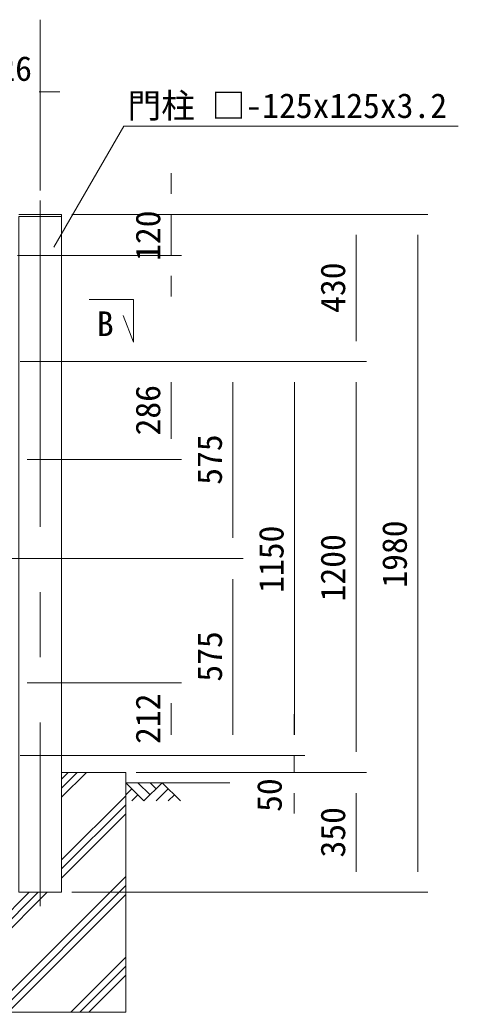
# Model space of a CAD drawing. Units: millimetres, scale not verified. Extents: x -6300 to 6300, y -4455 to 4455.
# Drawn here: x -109 to 1171, y -845 to 2053 of the extents above; entities that cross this region are included whole.
import ezdxf
from ezdxf.enums import TextEntityAlignment as Align

# ---------------------------------------------------------------- set-up
doc = ezdxf.new("R2010")
doc.units = ezdxf.units.MM
doc.header["$LTSCALE"] = 30
doc.linetypes.add('USER1', pattern=[50.8, 31.75, -6.35, 6.35, -6.35])
for name, color, linetype, lineweight in [('0-0_D-STR1', 1, 'Continuous', 18), ('0-1_D-BMK', 2, 'USER1', 13), ('0-2_D-STR4', 7, 'Continuous', 9), ('0-3_D-BGD', 7, 'Continuous', 9), ('0-4_D-DCR-HCH', 7, 'Continuous', 9), ('0-5_D-STR-TXT', 7, 'Continuous', 9), ('0-6_D-STR-DIM', 7, 'Continuous', 9)]:
    doc.layers.add(name, color=color, linetype=linetype, lineweight=lineweight)
doc.styles.add('ＭＳ ゴシック', font='')
doc.styles.get('ＭＳ ゴシック').set_extended_font_data('MS Gothic')

msp = doc.modelspace()

# ---------------------------------------------------------------- linework, layer by layer
at = {"layer": '0-0_D-STR1'}
for p, q in [((12.99, 1484.73), (-112.01, 1484.73)), ((12.99, 1478.73), (-112.01, 1478.73)), ((12.99, 1478.73), (-112.01, 1478.73)), ((12.99, 1484.73), (12.99, 1478.73)), ((12.99, 1478.73), (12.99, -495.27))]:
    msp.add_line(p, q, dxfattribs=at)
msp.add_lwpolyline([(12.99, -495.27), (-112.01, -495.27), (-112.01, 1478.73)], dxfattribs=at)
at = {"layer": '0-1_D-BMK'}
msp.add_line((-49.51, 1524.73), (-49.51, -535.27), dxfattribs=at)
at = {"layer": '0-2_D-STR4'}
for p, q in [((12.99, -145.27), (200.49, -145.27)), ((200.49, -145.27), (200.49, -845.27)), ((-299.51, -845.27), (200.49, -845.27))]:
    msp.add_line(p, q, dxfattribs=at)
at = {"layer": '0-3_D-BGD'}
msp.add_line((200.49, -175.27), (504.24, -175.27), dxfattribs=at)
at = {"layer": '0-4_D-DCR-HCH'}
for p, q in [((12.99, -217.86), (85.58, -145.27)), ((12.99, -191.34), (59.07, -145.27)), ((12.99, -164.82), (32.55, -145.27)), ((253.71, -228.48), (200.49, -175.27)), ((218.23, -193), (200.49, -210.66)), ((271.44, -210.74), (235.97, -175.27)), ((306.92, -175.27), (253.71, -228.48)), ((289.27, -193.1), (271.44, -175.27)), ((324.66, -193), (289.02, -228.48)), ((306.92, -175.27), (360.13, -228.48)), ((12.99, -400.53), (200.49, -213.03)), ((235.97, -210.74), (218.15, -228.48)), ((342.39, -210.74), (324.57, -228.48)), ((12.99, -427.04), (200.49, -239.54)), ((12.99, -453.56), (200.49, -266.06)), ((-196.04, -845.27), (200.49, -448.73)), ((-169.53, -845.27), (200.49, -475.25)), ((-299.51, -766.06), (-28.71, -495.27)), ((-299.51, -739.54), (-55.23, -495.27)), ((-299.51, -713.03), (-81.75, -495.27)), ((-143.01, -845.27), (200.49, -501.76)), ((39.66, -845.27), (200.49, -684.43)), ((66.18, -845.27), (200.49, -710.95)), ((92.69, -845.27), (200.49, -737.47))]:
    msp.add_line(p, q, dxfattribs=at)
at = {"layer": '0-5_D-STR-TXT'}
msp.add_line((222.86, 1111.16), (193.15, 1189.76), dxfattribs=at)
for points in [[(1171.06, 1742.59), (194.47, 1742.59), (-9.77, 1388.94)], [(222.86, 1111.16), (222.86, 1236.49), (93.39, 1236.49)]]:
    msp.add_lwpolyline(points, dxfattribs=at)
at = {"layer": '0-6_D-STR-DIM'}
for p, q in [((-49.51, 1554.73), (-49.51, 2052.76)), ((-52.01, 1842.77), (7.99, 1842.77)), ((332.99, 1544.73), (332.99, 1604.73)), ((42.99, 1484.73), (902.99, 1484.73)), ((42.99, 1484.73), (1082.99, 1484.73)), ((42.99, 1484.73), (362.99, 1484.73)), ((332.99, 1364.73), (332.99, 1484.73)), ((872.99, 1114.73), (872.99, 1424.73)), ((1052.99, -435.27), (1052.99, 1424.73)), ((-115.51, 1364.73), (362.99, 1364.73)), ((332.99, 1304.73), (332.99, 1244.73)), ((-108.01, 1054.73), (362.99, 1054.73)), ((42.99, 1054.73), (542.99, 1054.73)), ((42.99, 1054.73), (722.99, 1054.73)), ((42.99, 1054.73), (902.99, 1054.73)), ((42.99, 1054.73), (902.99, 1054.73)), ((332.99, 994.73), (332.99, 828.73)), ((512.99, 539.73), (512.99, 994.73)), ((692.99, 994.73), (692.99, -35.27)), ((872.99, 994.73), (872.99, -85.27)), ((-87.01, 768.73), (362.99, 768.73)), ((-1585.26, 479.73), (543.28, 479.73)), ((-1585.26, 479.73), (542.99, 479.73)), ((513.28, -35.27), (513.28, 419.73)), ((-87.01, 116.73), (362.99, 116.73)), ((332.99, -35.27), (332.99, 56.73)), ((692.45, -35.27), (692.45, 24.73)), ((-108.01, -95.27), (362.99, -95.27)), ((42.99, -95.27), (543.28, -95.27)), ((42.99, -95.27), (722.99, -95.27)), ((42.99, -95.27), (722.45, -95.27)), ((692.45, -95.27), (692.45, -145.27)), ((230.49, -145.27), (722.45, -145.27)), ((230.49, -145.27), (902.99, -145.27)), ((230.49, -145.27), (902.99, -145.27)), ((692.45, -205.27), (692.45, -265.27)), ((872.99, -205.27), (872.99, -435.27)), ((42.99, -495.27), (902.99, -495.27)), ((42.99, -495.27), (1082.99, -495.27))]:
    msp.add_line(p, q, dxfattribs=at)

# ---------------------------------------------------------------- texts
at = {"layer": '0-5_D-STR-TXT', "style": 'ＭＳ ゴシック'}
for s, p in [('門柱 □-125x125x3.2', (205.56, 1744.43)), ('B', (116.13, 1107.59))]:
    msp.add_text(s, height=72.14, dxfattribs=at).set_placement(p, align=Align.BOTTOM_LEFT)
at = {"layer": '0-6_D-STR-DIM', "style": 'ＭＳ ゴシック'}
msp.add_text('26', height=72.14, dxfattribs=at).set_placement((-171.5, 1852.89), align=Align.BOTTOM_LEFT)
for s, p in [('120', (322.87, 1348.76)), ('430', (862.87, 1196.98)), ('286', (322.87, 839.02)), ('575', (502.87, 694.9)), ('1980', (1042.87, 394.38)), ('1150', (682.87, 379.38)), ('1200', (862.87, 354.38)), ('575', (503.15, 119.9)), ('212', (322.87, -61.98)), ('50', (677.58, -260.42)), ('350', (862.87, -393.58))]:
    msp.add_text(s, height=72.14, rotation=90, dxfattribs=at).set_placement(p, align=Align.BOTTOM_LEFT)

doc.saveas('drawing.dxf')
